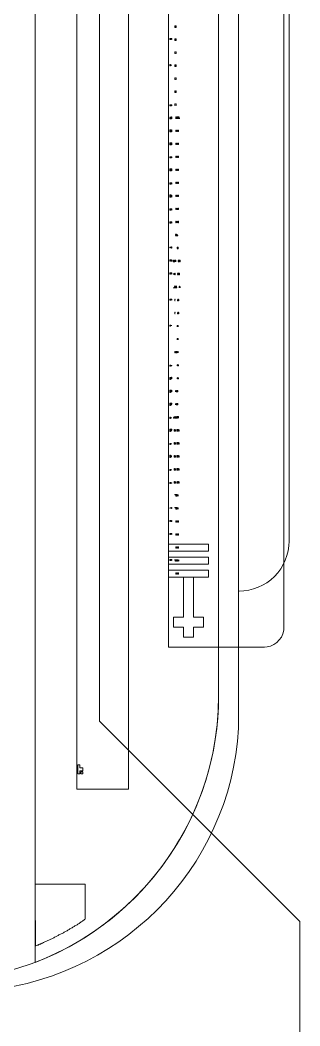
# Model space of a CAD drawing. Header units: millimetres. Extents: x 0 to 240, y 0 to 160.
# Drawn here: x 65.91 to 68.7, y 84.03 to 94.07 of the extents above; entities that cross this region are included whole.
import ezdxf

# ---------------------------------------------------------------- set-up
doc = ezdxf.new("R2010")
doc.units = ezdxf.units.MM
doc.layers.add('BG_OUTLINE', color=254, linetype='Continuous')
doc.layers.add('PG_SILKSCREEN_BOTTOM', color=2, linetype='Continuous')

msp = doc.modelspace()

# ---------------------------------------------------------------- linework, layer by layer
at = {"layer": 'BG_OUTLINE', "color": 6, "lineweight": 0}
msp.add_lwpolyline([(68.699, 80.07), (68.699, 85.07), (66.699, 87.07), (66.699, 101.07), (68.699, 103.07), (68.699, 108.07), (67.699, 109.07), (32.699, 109.07), (31.699, 108.07), (31.699, 80.07), (32.699, 79.07), (67.699, 79.07), (68.699, 80.07)], dxfattribs=at)
at = {"layer": 'PG_SILKSCREEN_BOTTOM', "lineweight": 0}
for points in [[(66.058, 84.664), (66.058, 103.476)], [(67.388, 87.81), (67.388, 100.33)], [(68.538, 89.51), (68.538, 98.603)], [(68.592, 89.51), (68.592, 98.603)], [(68.538, 89.51), (68.538, 87.981)], [(68.592, 89.51), (68.592, 88.87)], [(68.346, 87.81), (67.388, 87.81)]]:
    msp.add_lwpolyline(points, dxfattribs=at)
for points in [[(66.988, 101.748), (66.988, 86.393), (66.475, 86.393), (66.475, 101.748)], [(66.988, 101.748), (66.988, 86.393), (66.475, 86.393), (66.475, 101.748)], [(66.988, 101.748), (66.988, 86.393), (66.475, 86.393), (66.475, 101.748)], [(67.454, 94.013), (67.454, 94.011), (67.452, 94.011), (67.452, 93.999), (67.454, 93.999), (67.454, 93.998), (67.451, 93.998), (67.451, 94.013)], [(67.462, 94.013), (67.462, 94.009), (67.456, 94.003), (67.456, 94.001), (67.457, 93.999), (67.459, 93.999), (67.461, 94.001), (67.461, 94.003), (67.462, 94.003), (67.462, 94), (67.46, 93.998), (67.456, 93.998), (67.454, 94), (67.454, 94.004), (67.461, 94.01), (67.461, 94.011), (67.454, 94.011), (67.454, 94.013)], [(67.466, 94.013), (67.466, 93.998), (67.462, 93.998), (67.462, 93.999), (67.464, 93.999), (67.464, 94.011), (67.462, 94.011), (67.462, 94.013)], [(67.422, 93.877), (67.42, 93.875), (67.418, 93.875), (67.418, 93.877), (67.419, 93.877), (67.42, 93.878), (67.42, 93.883), (67.419, 93.884), (67.413, 93.884), (67.412, 93.883), (67.412, 93.875), (67.402, 93.875), (67.402, 93.886), (67.404, 93.886), (67.404, 93.877), (67.41, 93.877), (67.41, 93.884), (67.412, 93.886), (67.42, 93.886), (67.422, 93.884)], [(67.454, 93.883), (67.454, 93.881), (67.452, 93.881), (67.452, 93.869), (67.454, 93.869), (67.454, 93.868), (67.451, 93.868), (67.451, 93.883)], [(67.461, 93.883), (67.462, 93.881), (67.462, 93.879), (67.461, 93.879), (67.461, 93.88), (67.46, 93.881), (67.456, 93.881), (67.456, 93.88), (67.456, 93.878), (67.457, 93.876), (67.459, 93.876), (67.459, 93.874), (67.457, 93.874), (67.456, 93.873), (67.456, 93.87), (67.456, 93.869), (67.46, 93.869), (67.461, 93.87), (67.461, 93.872), (67.462, 93.872), (67.462, 93.869), (67.461, 93.868), (67.456, 93.868), (67.454, 93.869), (67.454, 93.874), (67.456, 93.875), (67.454, 93.877), (67.454, 93.881), (67.456, 93.883)], [(67.466, 93.883), (67.466, 93.868), (67.462, 93.868), (67.462, 93.869), (67.464, 93.869), (67.464, 93.881), (67.462, 93.881), (67.462, 93.883)], [(67.454, 93.753), (67.454, 93.751), (67.452, 93.751), (67.452, 93.739), (67.454, 93.739), (67.454, 93.738), (67.451, 93.738), (67.451, 93.753)], [(67.466, 93.753), (67.466, 93.738), (67.462, 93.738), (67.462, 93.739), (67.464, 93.739), (67.464, 93.751), (67.462, 93.751), (67.462, 93.753)], [(67.407, 93.615), (67.402, 93.615), (67.402, 93.626), (67.409, 93.626), (67.413, 93.622), (67.422, 93.622), (67.422, 93.62), (67.412, 93.62), (67.408, 93.624), (67.404, 93.624), (67.404, 93.617), (67.407, 93.617)], [(67.454, 93.623), (67.454, 93.621), (67.452, 93.621), (67.452, 93.609), (67.454, 93.609), (67.454, 93.608), (67.451, 93.608), (67.451, 93.623)], [(67.461, 93.623), (67.462, 93.621), (67.462, 93.619), (67.461, 93.619), (67.461, 93.62), (67.46, 93.621), (67.456, 93.621), (67.456, 93.62), (67.456, 93.616), (67.456, 93.615), (67.462, 93.615), (67.462, 93.608), (67.454, 93.608), (67.454, 93.609), (67.461, 93.609), (67.461, 93.614), (67.456, 93.614), (67.454, 93.615), (67.454, 93.621), (67.456, 93.623)], [(67.466, 93.623), (67.466, 93.608), (67.462, 93.608), (67.462, 93.609), (67.464, 93.609), (67.464, 93.621), (67.462, 93.621), (67.462, 93.623)], [(67.454, 93.493), (67.454, 93.491), (67.452, 93.491), (67.452, 93.479), (67.454, 93.479), (67.454, 93.478), (67.451, 93.478), (67.451, 93.493)], [(67.466, 93.493), (67.466, 93.478), (67.462, 93.478), (67.462, 93.479), (67.464, 93.479), (67.464, 93.491), (67.462, 93.491), (67.462, 93.493)], [(67.454, 93.363), (67.454, 93.361), (67.452, 93.361), (67.452, 93.349), (67.454, 93.349), (67.454, 93.348), (67.451, 93.348), (67.451, 93.363)], [(67.462, 93.351), (67.462, 93.348), (67.454, 93.348), (67.454, 93.353), (67.457, 93.356), (67.457, 93.363), (67.459, 93.363), (67.459, 93.355), (67.456, 93.352), (67.456, 93.349), (67.461, 93.349), (67.461, 93.351)], [(67.466, 93.363), (67.466, 93.348), (67.462, 93.348), (67.462, 93.349), (67.464, 93.349), (67.464, 93.361), (67.462, 93.361), (67.462, 93.363)], [(67.422, 93.216), (67.42, 93.214), (67.418, 93.214), (67.418, 93.216), (67.419, 93.216), (67.42, 93.217), (67.42, 93.222), (67.419, 93.223), (67.413, 93.223), (67.412, 93.222), (67.412, 93.214), (67.402, 93.214), (67.402, 93.225), (67.404, 93.225), (67.404, 93.216), (67.41, 93.216), (67.41, 93.223), (67.412, 93.225), (67.42, 93.225), (67.422, 93.223)], [(67.454, 93.233), (67.454, 93.231), (67.452, 93.231), (67.452, 93.219), (67.454, 93.219), (67.454, 93.218), (67.451, 93.218), (67.451, 93.233)], [(67.466, 93.233), (67.466, 93.218), (67.462, 93.218), (67.462, 93.219), (67.464, 93.219), (67.464, 93.231), (67.462, 93.231), (67.462, 93.233)], [(67.422, 93.095), (67.42, 93.095), (67.42, 93.1), (67.407, 93.1), (67.407, 93.097), (67.404, 93.097), (67.402, 93.1), (67.402, 93.102), (67.42, 93.102), (67.42, 93.106), (67.422, 93.106)], [(67.422, 93.086), (67.42, 93.084), (67.418, 93.084), (67.418, 93.086), (67.419, 93.086), (67.42, 93.087), (67.42, 93.092), (67.419, 93.093), (67.413, 93.093), (67.412, 93.092), (67.412, 93.084), (67.402, 93.084), (67.402, 93.095), (67.404, 93.095), (67.404, 93.086), (67.41, 93.086), (67.41, 93.093), (67.412, 93.095), (67.42, 93.095), (67.422, 93.093)], [(67.47, 93.089), (67.47, 93.088), (67.458, 93.088), (67.458, 93.089), (67.463, 93.089), (67.463, 93.103), (67.465, 93.103), (67.465, 93.089)], [(67.478, 93.103), (67.48, 93.101), (67.48, 93.099), (67.478, 93.099), (67.478, 93.1), (67.477, 93.101), (67.472, 93.101), (67.471, 93.1), (67.471, 93.097), (67.472, 93.096), (67.478, 93.096), (67.48, 93.094), (67.48, 93.089), (67.478, 93.088), (67.471, 93.088), (67.47, 93.089), (67.47, 93.091), (67.471, 93.091), (67.471, 93.09), (67.472, 93.089), (67.477, 93.089), (67.478, 93.09), (67.478, 93.093), (67.477, 93.094), (67.471, 93.094), (67.47, 93.096), (67.47, 93.101), (67.471, 93.103)], [(67.49, 93.103), (67.49, 93.088), (67.48, 93.088), (67.48, 93.089), (67.488, 93.089), (67.488, 93.094), (67.483, 93.094), (67.483, 93.096), (67.488, 93.096), (67.488, 93.101), (67.48, 93.101), (67.48, 93.103)], [(67.501, 93.089), (67.501, 93.088), (67.49, 93.088), (67.49, 93.089), (67.495, 93.089), (67.495, 93.103), (67.496, 93.103), (67.496, 93.089)], [(67.422, 92.965), (67.418, 92.965), (67.409, 92.974), (67.407, 92.974), (67.404, 92.972), (67.404, 92.97), (67.407, 92.967), (67.409, 92.967), (67.409, 92.965), (67.406, 92.965), (67.402, 92.968), (67.402, 92.973), (67.406, 92.976), (67.41, 92.976), (67.419, 92.967), (67.42, 92.967), (67.42, 92.976), (67.422, 92.976)], [(67.422, 92.956), (67.42, 92.954), (67.418, 92.954), (67.418, 92.956), (67.419, 92.956), (67.42, 92.957), (67.42, 92.962), (67.419, 92.963), (67.413, 92.963), (67.412, 92.962), (67.412, 92.954), (67.402, 92.954), (67.402, 92.965), (67.404, 92.965), (67.404, 92.956), (67.41, 92.956), (67.41, 92.963), (67.412, 92.965), (67.42, 92.965), (67.422, 92.963)], [(67.476, 92.973), (67.476, 92.958), (67.475, 92.958), (67.475, 92.959), (67.466, 92.968), (67.465, 92.968), (67.465, 92.958), (67.463, 92.958), (67.463, 92.973), (67.465, 92.973), (67.465, 92.971), (67.473, 92.963), (67.475, 92.963), (67.475, 92.973)], [(67.485, 92.973), (67.488, 92.969), (67.488, 92.961), (67.485, 92.958), (67.48, 92.958), (67.476, 92.961), (67.476, 92.963), (67.478, 92.963), (67.478, 92.962), (67.481, 92.959), (67.484, 92.959), (67.486, 92.962), (67.486, 92.969), (67.484, 92.971), (67.481, 92.971), (67.478, 92.969), (67.478, 92.968), (67.481, 92.968), (67.481, 92.966), (67.476, 92.966), (67.476, 92.969), (67.48, 92.973)], [(67.422, 92.837), (67.42, 92.835), (67.417, 92.835), (67.417, 92.837), (67.419, 92.837), (67.42, 92.838), (67.42, 92.843), (67.419, 92.844), (67.416, 92.844), (67.413, 92.842), (67.413, 92.84), (67.411, 92.84), (67.411, 92.842), (67.409, 92.844), (67.406, 92.844), (67.404, 92.843), (67.404, 92.838), (67.406, 92.837), (67.408, 92.837), (67.408, 92.835), (67.404, 92.835), (67.402, 92.837), (67.402, 92.844), (67.404, 92.846), (67.41, 92.846), (67.412, 92.844), (67.414, 92.846), (67.42, 92.846), (67.422, 92.844)], [(67.422, 92.826), (67.42, 92.824), (67.418, 92.824), (67.418, 92.826), (67.419, 92.826), (67.42, 92.827), (67.42, 92.832), (67.419, 92.833), (67.413, 92.833), (67.412, 92.832), (67.412, 92.824), (67.402, 92.824), (67.402, 92.835), (67.404, 92.835), (67.404, 92.826), (67.41, 92.826), (67.41, 92.833), (67.412, 92.835), (67.42, 92.835), (67.422, 92.833)], [(67.476, 92.843), (67.476, 92.828), (67.475, 92.828), (67.475, 92.829), (67.466, 92.838), (67.465, 92.838), (67.465, 92.828), (67.463, 92.828), (67.463, 92.843), (67.465, 92.843), (67.465, 92.841), (67.473, 92.833), (67.475, 92.833), (67.475, 92.843)], [(67.485, 92.843), (67.488, 92.839), (67.488, 92.831), (67.485, 92.828), (67.48, 92.828), (67.476, 92.831), (67.476, 92.833), (67.478, 92.833), (67.478, 92.832), (67.481, 92.829), (67.484, 92.829), (67.486, 92.832), (67.486, 92.839), (67.484, 92.841), (67.481, 92.841), (67.478, 92.839), (67.478, 92.838), (67.481, 92.838), (67.481, 92.836), (67.476, 92.836), (67.476, 92.839), (67.48, 92.843)], [(67.422, 92.696), (67.42, 92.694), (67.418, 92.694), (67.418, 92.696), (67.419, 92.696), (67.42, 92.697), (67.42, 92.702), (67.419, 92.703), (67.413, 92.703), (67.412, 92.702), (67.412, 92.694), (67.402, 92.694), (67.402, 92.705), (67.404, 92.705), (67.404, 92.696), (67.41, 92.696), (67.41, 92.703), (67.412, 92.705), (67.42, 92.705), (67.422, 92.703)], [(67.476, 92.713), (67.476, 92.698), (67.475, 92.698), (67.475, 92.699), (67.466, 92.708), (67.465, 92.708), (67.465, 92.698), (67.463, 92.698), (67.463, 92.713), (67.465, 92.713), (67.465, 92.711), (67.473, 92.703), (67.475, 92.703), (67.475, 92.713)], [(67.485, 92.713), (67.488, 92.709), (67.488, 92.701), (67.485, 92.698), (67.48, 92.698), (67.476, 92.701), (67.476, 92.703), (67.478, 92.703), (67.478, 92.702), (67.481, 92.699), (67.484, 92.699), (67.486, 92.702), (67.486, 92.709), (67.484, 92.711), (67.481, 92.711), (67.478, 92.709), (67.478, 92.708), (67.481, 92.708), (67.481, 92.706), (67.476, 92.706), (67.476, 92.709), (67.48, 92.713)], [(67.422, 92.577), (67.42, 92.575), (67.418, 92.575), (67.418, 92.577), (67.419, 92.577), (67.42, 92.578), (67.42, 92.583), (67.419, 92.584), (67.413, 92.584), (67.412, 92.583), (67.412, 92.575), (67.402, 92.575), (67.402, 92.586), (67.404, 92.586), (67.404, 92.577), (67.41, 92.577), (67.41, 92.584), (67.412, 92.586), (67.42, 92.586), (67.422, 92.584)], [(67.422, 92.566), (67.42, 92.564), (67.418, 92.564), (67.418, 92.566), (67.419, 92.566), (67.42, 92.567), (67.42, 92.572), (67.419, 92.573), (67.413, 92.573), (67.412, 92.572), (67.412, 92.564), (67.402, 92.564), (67.402, 92.575), (67.404, 92.575), (67.404, 92.566), (67.41, 92.566), (67.41, 92.573), (67.412, 92.575), (67.42, 92.575), (67.422, 92.573)], [(67.476, 92.583), (67.476, 92.568), (67.475, 92.568), (67.475, 92.569), (67.466, 92.578), (67.465, 92.578), (67.465, 92.568), (67.463, 92.568), (67.463, 92.583), (67.465, 92.583), (67.465, 92.581), (67.473, 92.573), (67.475, 92.573), (67.475, 92.583)], [(67.485, 92.583), (67.488, 92.579), (67.488, 92.571), (67.485, 92.568), (67.48, 92.568), (67.476, 92.571), (67.476, 92.573), (67.478, 92.573), (67.478, 92.572), (67.481, 92.569), (67.484, 92.569), (67.486, 92.572), (67.486, 92.579), (67.484, 92.581), (67.481, 92.581), (67.478, 92.579), (67.478, 92.578), (67.481, 92.578), (67.481, 92.576), (67.476, 92.576), (67.476, 92.579), (67.48, 92.583)], [(67.422, 92.436), (67.42, 92.434), (67.418, 92.434), (67.418, 92.436), (67.419, 92.436), (67.42, 92.437), (67.42, 92.442), (67.419, 92.443), (67.413, 92.443), (67.412, 92.442), (67.412, 92.434), (67.402, 92.434), (67.402, 92.445), (67.404, 92.445), (67.404, 92.436), (67.41, 92.436), (67.41, 92.443), (67.412, 92.445), (67.42, 92.445), (67.422, 92.443)], [(67.476, 92.453), (67.476, 92.438), (67.475, 92.438), (67.475, 92.439), (67.466, 92.448), (67.465, 92.448), (67.465, 92.438), (67.463, 92.438), (67.463, 92.453), (67.465, 92.453), (67.465, 92.451), (67.473, 92.443), (67.475, 92.443), (67.475, 92.453)], [(67.485, 92.453), (67.488, 92.449), (67.488, 92.441), (67.485, 92.438), (67.48, 92.438), (67.476, 92.441), (67.476, 92.443), (67.478, 92.443), (67.478, 92.442), (67.481, 92.439), (67.484, 92.439), (67.486, 92.442), (67.486, 92.449), (67.484, 92.451), (67.481, 92.451), (67.478, 92.449), (67.478, 92.448), (67.481, 92.448), (67.481, 92.446), (67.476, 92.446), (67.476, 92.449), (67.48, 92.453)], [(67.407, 92.315), (67.402, 92.315), (67.402, 92.326), (67.409, 92.326), (67.413, 92.322), (67.422, 92.322), (67.422, 92.32), (67.412, 92.32), (67.408, 92.324), (67.404, 92.324), (67.404, 92.317), (67.407, 92.317)], [(67.422, 92.306), (67.42, 92.304), (67.418, 92.304), (67.418, 92.306), (67.419, 92.306), (67.42, 92.307), (67.42, 92.312), (67.419, 92.313), (67.413, 92.313), (67.412, 92.312), (67.412, 92.304), (67.402, 92.304), (67.402, 92.315), (67.404, 92.315), (67.404, 92.306), (67.41, 92.306), (67.41, 92.313), (67.412, 92.315), (67.42, 92.315), (67.422, 92.313)], [(67.476, 92.323), (67.476, 92.308), (67.475, 92.308), (67.475, 92.309), (67.466, 92.318), (67.465, 92.318), (67.465, 92.308), (67.463, 92.308), (67.463, 92.323), (67.465, 92.323), (67.465, 92.321), (67.473, 92.313), (67.475, 92.313), (67.475, 92.323)], [(67.485, 92.323), (67.488, 92.319), (67.488, 92.311), (67.485, 92.308), (67.48, 92.308), (67.476, 92.311), (67.476, 92.313), (67.478, 92.313), (67.478, 92.312), (67.481, 92.309), (67.484, 92.309), (67.486, 92.312), (67.486, 92.319), (67.484, 92.321), (67.481, 92.321), (67.478, 92.319), (67.478, 92.318), (67.481, 92.318), (67.481, 92.316), (67.476, 92.316), (67.476, 92.319), (67.48, 92.323)], [(67.422, 92.176), (67.42, 92.174), (67.418, 92.174), (67.418, 92.176), (67.419, 92.176), (67.42, 92.177), (67.42, 92.182), (67.419, 92.183), (67.413, 92.183), (67.412, 92.182), (67.412, 92.174), (67.402, 92.174), (67.402, 92.185), (67.404, 92.185), (67.404, 92.176), (67.41, 92.176), (67.41, 92.183), (67.412, 92.185), (67.42, 92.185), (67.422, 92.183)], [(67.476, 92.193), (67.476, 92.178), (67.475, 92.178), (67.475, 92.179), (67.466, 92.188), (67.465, 92.188), (67.465, 92.178), (67.463, 92.178), (67.463, 92.193), (67.465, 92.193), (67.465, 92.191), (67.473, 92.183), (67.475, 92.183), (67.475, 92.193)], [(67.485, 92.193), (67.488, 92.189), (67.488, 92.181), (67.485, 92.178), (67.48, 92.178), (67.476, 92.181), (67.476, 92.183), (67.478, 92.183), (67.478, 92.182), (67.481, 92.179), (67.484, 92.179), (67.486, 92.182), (67.486, 92.188), (67.484, 92.191), (67.481, 92.191), (67.478, 92.188), (67.478, 92.188), (67.481, 92.188), (67.481, 92.186), (67.476, 92.186), (67.476, 92.189), (67.48, 92.193)], [(67.422, 92.046), (67.42, 92.044), (67.418, 92.044), (67.418, 92.046), (67.419, 92.046), (67.42, 92.047), (67.42, 92.052), (67.419, 92.053), (67.413, 92.053), (67.412, 92.052), (67.412, 92.044), (67.402, 92.044), (67.402, 92.055), (67.404, 92.055), (67.404, 92.046), (67.41, 92.046), (67.41, 92.053), (67.412, 92.055), (67.42, 92.055), (67.422, 92.053)], [(67.476, 92.063), (67.476, 92.048), (67.475, 92.048), (67.475, 92.049), (67.466, 92.058), (67.465, 92.058), (67.465, 92.048), (67.463, 92.048), (67.463, 92.063), (67.465, 92.063), (67.465, 92.061), (67.473, 92.053), (67.475, 92.053), (67.475, 92.063)], [(67.485, 92.063), (67.488, 92.059), (67.488, 92.051), (67.485, 92.048), (67.48, 92.048), (67.476, 92.051), (67.476, 92.053), (67.478, 92.053), (67.478, 92.052), (67.481, 92.049), (67.484, 92.049), (67.486, 92.052), (67.486, 92.058), (67.484, 92.061), (67.481, 92.061), (67.478, 92.058), (67.478, 92.058), (67.481, 92.058), (67.481, 92.056), (67.476, 92.056), (67.476, 92.059), (67.48, 92.063)], [(67.469, 91.933), (67.469, 91.918), (67.459, 91.918), (67.459, 91.919), (67.467, 91.919), (67.467, 91.924), (67.462, 91.924), (67.462, 91.926), (67.467, 91.926), (67.467, 91.931), (67.459, 91.931), (67.459, 91.933)], [(67.481, 91.919), (67.481, 91.918), (67.469, 91.918), (67.469, 91.919), (67.474, 91.919), (67.474, 91.933), (67.476, 91.933), (67.476, 91.919)], [(67.422, 91.795), (67.42, 91.795), (67.42, 91.8), (67.407, 91.8), (67.407, 91.797), (67.404, 91.797), (67.402, 91.8), (67.402, 91.802), (67.42, 91.802), (67.42, 91.806), (67.422, 91.806)], [(67.485, 91.803), (67.486, 91.801), (67.486, 91.799), (67.485, 91.799), (67.485, 91.8), (67.484, 91.801), (67.479, 91.801), (67.478, 91.8), (67.478, 91.797), (67.479, 91.796), (67.485, 91.796), (67.486, 91.794), (67.486, 91.789), (67.485, 91.788), (67.478, 91.788), (67.476, 91.789), (67.476, 91.791), (67.478, 91.791), (67.478, 91.79), (67.479, 91.789), (67.484, 91.789), (67.485, 91.79), (67.485, 91.794), (67.484, 91.794), (67.478, 91.794), (67.476, 91.796), (67.476, 91.801), (67.478, 91.803)], [(67.422, 91.665), (67.418, 91.665), (67.409, 91.674), (67.407, 91.674), (67.404, 91.672), (67.404, 91.67), (67.407, 91.667), (67.409, 91.667), (67.409, 91.665), (67.406, 91.665), (67.402, 91.668), (67.402, 91.673), (67.406, 91.676), (67.41, 91.676), (67.419, 91.667), (67.42, 91.667), (67.42, 91.676), (67.422, 91.676)], [(67.449, 91.673), (67.449, 91.658), (67.446, 91.658), (67.442, 91.661), (67.439, 91.658), (67.436, 91.658), (67.436, 91.673), (67.437, 91.673), (67.437, 91.659), (67.438, 91.659), (67.442, 91.664), (67.446, 91.659), (67.447, 91.659), (67.447, 91.673)], [(67.462, 91.673), (67.462, 91.658), (67.461, 91.658), (67.461, 91.671), (67.46, 91.671), (67.456, 91.667), (67.451, 91.671), (67.451, 91.671), (67.451, 91.658), (67.449, 91.658), (67.449, 91.673), (67.452, 91.673), (67.456, 91.669), (67.459, 91.673)], [(67.494, 91.673), (67.494, 91.658), (67.484, 91.658), (67.484, 91.659), (67.492, 91.659), (67.492, 91.664), (67.487, 91.664), (67.487, 91.666), (67.492, 91.666), (67.492, 91.671), (67.484, 91.671), (67.484, 91.673)], [(67.504, 91.673), (67.504, 91.658), (67.502, 91.658), (67.502, 91.671), (67.494, 91.671), (67.494, 91.673)], [(67.422, 91.537), (67.42, 91.535), (67.417, 91.535), (67.417, 91.537), (67.419, 91.537), (67.42, 91.538), (67.42, 91.543), (67.419, 91.544), (67.416, 91.544), (67.413, 91.542), (67.413, 91.54), (67.411, 91.54), (67.411, 91.542), (67.409, 91.544), (67.406, 91.544), (67.404, 91.543), (67.404, 91.538), (67.406, 91.537), (67.408, 91.537), (67.408, 91.535), (67.404, 91.535), (67.402, 91.537), (67.402, 91.544), (67.404, 91.546), (67.41, 91.546), (67.412, 91.544), (67.414, 91.546), (67.42, 91.546), (67.422, 91.544)], [(67.455, 91.543), (67.455, 91.528), (67.453, 91.528), (67.453, 91.529), (67.444, 91.538), (67.443, 91.538), (67.443, 91.528), (67.441, 91.528), (67.441, 91.543), (67.443, 91.543), (67.443, 91.541), (67.451, 91.533), (67.453, 91.533), (67.453, 91.543)], [(67.488, 91.543), (67.488, 91.528), (67.478, 91.528), (67.478, 91.529), (67.486, 91.529), (67.486, 91.534), (67.481, 91.534), (67.481, 91.536), (67.486, 91.536), (67.486, 91.541), (67.478, 91.541), (67.478, 91.543)], [(67.498, 91.543), (67.498, 91.528), (67.496, 91.528), (67.496, 91.541), (67.488, 91.541), (67.488, 91.543)], [(67.466, 91.398), (67.434, 91.398), (67.434, 91.396), (67.466, 91.396)], [(67.456, 91.414), (67.456, 91.399), (67.446, 91.399), (67.446, 91.401), (67.454, 91.401), (67.454, 91.406), (67.449, 91.406), (67.449, 91.407), (67.454, 91.407), (67.454, 91.413), (67.446, 91.413), (67.446, 91.414)], [(67.466, 91.414), (67.466, 91.399), (67.464, 91.399), (67.464, 91.413), (67.456, 91.413), (67.456, 91.414)], [(67.471, 91.414), (67.471, 91.413), (67.469, 91.413), (67.469, 91.401), (67.471, 91.401), (67.471, 91.399), (67.466, 91.399), (67.466, 91.401), (67.467, 91.401), (67.467, 91.413), (67.466, 91.413), (67.466, 91.414)], [(67.501, 91.414), (67.506, 91.409), (67.506, 91.399), (67.504, 91.399), (67.504, 91.408), (67.5, 91.413), (67.496, 91.408), (67.496, 91.399), (67.494, 91.399), (67.494, 91.409), (67.499, 91.414)], [(67.422, 91.277), (67.42, 91.275), (67.418, 91.275), (67.418, 91.277), (67.419, 91.277), (67.42, 91.278), (67.42, 91.283), (67.419, 91.284), (67.413, 91.284), (67.412, 91.283), (67.412, 91.275), (67.402, 91.275), (67.402, 91.286), (67.404, 91.286), (67.404, 91.277), (67.41, 91.277), (67.41, 91.284), (67.412, 91.286), (67.42, 91.286), (67.422, 91.284)], [(67.455, 91.283), (67.455, 91.281), (67.453, 91.281), (67.453, 91.269), (67.455, 91.269), (67.455, 91.268), (67.45, 91.268), (67.45, 91.269), (67.451, 91.269), (67.451, 91.281), (67.45, 91.281), (67.45, 91.283)], [(67.485, 91.283), (67.49, 91.278), (67.49, 91.268), (67.488, 91.268), (67.488, 91.277), (67.484, 91.281), (67.48, 91.277), (67.48, 91.268), (67.478, 91.268), (67.478, 91.278), (67.483, 91.283)], [(67.455, 91.153), (67.455, 91.151), (67.453, 91.151), (67.453, 91.139), (67.455, 91.139), (67.455, 91.138), (67.45, 91.138), (67.45, 91.139), (67.451, 91.139), (67.451, 91.151), (67.45, 91.151), (67.45, 91.153)], [(67.485, 91.153), (67.49, 91.148), (67.49, 91.138), (67.488, 91.138), (67.488, 91.147), (67.484, 91.151), (67.48, 91.147), (67.48, 91.138), (67.478, 91.138), (67.478, 91.148), (67.483, 91.153)], [(67.407, 91.015), (67.402, 91.015), (67.402, 91.026), (67.409, 91.026), (67.413, 91.022), (67.422, 91.022), (67.422, 91.02), (67.412, 91.02), (67.408, 91.024), (67.404, 91.024), (67.404, 91.017), (67.407, 91.017)], [(67.481, 91.023), (67.486, 91.018), (67.486, 91.008), (67.484, 91.008), (67.484, 91.017), (67.48, 91.021), (67.476, 91.017), (67.476, 91.008), (67.474, 91.008), (67.474, 91.018), (67.479, 91.023)], [(67.481, 90.893), (67.486, 90.888), (67.486, 90.878), (67.484, 90.878), (67.484, 90.887), (67.48, 90.891), (67.476, 90.887), (67.476, 90.878), (67.474, 90.878), (67.474, 90.888), (67.479, 90.893)], [(67.463, 90.763), (67.463, 90.748), (67.461, 90.748), (67.461, 90.754), (67.455, 90.754), (67.455, 90.748), (67.453, 90.748), (67.453, 90.763), (67.455, 90.763), (67.455, 90.756), (67.461, 90.756), (67.461, 90.763)], [(67.471, 90.763), (67.475, 90.759), (67.475, 90.751), (67.471, 90.748), (67.466, 90.748), (67.463, 90.751), (67.463, 90.753), (67.465, 90.753), (67.465, 90.752), (67.467, 90.749), (67.471, 90.749), (67.473, 90.752), (67.473, 90.759), (67.471, 90.761), (67.467, 90.761), (67.465, 90.759), (67.465, 90.758), (67.468, 90.758), (67.468, 90.756), (67.463, 90.756), (67.463, 90.759), (67.466, 90.763)], [(67.481, 90.763), (67.486, 90.758), (67.486, 90.748), (67.485, 90.748), (67.485, 90.757), (67.481, 90.761), (67.476, 90.757), (67.476, 90.748), (67.475, 90.748), (67.475, 90.758), (67.48, 90.763)], [(67.407, 90.614), (67.402, 90.614), (67.402, 90.625), (67.409, 90.625), (67.413, 90.621), (67.422, 90.621), (67.422, 90.618), (67.412, 90.618), (67.408, 90.623), (67.404, 90.623), (67.404, 90.616), (67.407, 90.616)], [(67.482, 90.633), (67.487, 90.628), (67.487, 90.618), (67.486, 90.618), (67.486, 90.627), (67.481, 90.631), (67.477, 90.627), (67.477, 90.618), (67.476, 90.618), (67.476, 90.628), (67.481, 90.633)], [(67.422, 90.495), (67.42, 90.495), (67.42, 90.5), (67.407, 90.5), (67.407, 90.497), (67.404, 90.497), (67.402, 90.5), (67.402, 90.502), (67.42, 90.502), (67.42, 90.506), (67.422, 90.506)], [(67.407, 90.484), (67.402, 90.484), (67.402, 90.495), (67.409, 90.495), (67.413, 90.491), (67.422, 90.491), (67.422, 90.488), (67.412, 90.488), (67.408, 90.493), (67.404, 90.493), (67.404, 90.486), (67.407, 90.486)], [(67.482, 90.503), (67.487, 90.498), (67.487, 90.488), (67.486, 90.488), (67.486, 90.497), (67.481, 90.501), (67.477, 90.497), (67.477, 90.488), (67.476, 90.488), (67.476, 90.498), (67.481, 90.503)], [(67.422, 90.365), (67.418, 90.365), (67.409, 90.374), (67.407, 90.374), (67.404, 90.372), (67.404, 90.37), (67.407, 90.367), (67.409, 90.367), (67.409, 90.365), (67.406, 90.365), (67.402, 90.368), (67.402, 90.373), (67.406, 90.376), (67.41, 90.376), (67.419, 90.367), (67.42, 90.367), (67.42, 90.376), (67.422, 90.376)], [(67.407, 90.354), (67.402, 90.354), (67.402, 90.365), (67.409, 90.365), (67.413, 90.361), (67.422, 90.361), (67.422, 90.359), (67.412, 90.359), (67.408, 90.363), (67.404, 90.363), (67.404, 90.356), (67.407, 90.356)], [(67.471, 90.373), (67.471, 90.358), (67.469, 90.358), (67.469, 90.359), (67.46, 90.368), (67.459, 90.368), (67.459, 90.358), (67.457, 90.358), (67.457, 90.373), (67.459, 90.373), (67.459, 90.371), (67.467, 90.363), (67.469, 90.363), (67.469, 90.373)], [(67.479, 90.373), (67.482, 90.369), (67.482, 90.361), (67.479, 90.358), (67.474, 90.358), (67.471, 90.361), (67.471, 90.363), (67.472, 90.363), (67.472, 90.362), (67.475, 90.359), (67.478, 90.359), (67.481, 90.362), (67.481, 90.369), (67.478, 90.371), (67.475, 90.371), (67.472, 90.369), (67.472, 90.368), (67.476, 90.368), (67.476, 90.366), (67.471, 90.366), (67.471, 90.369), (67.474, 90.373)], [(67.422, 90.237), (67.42, 90.235), (67.417, 90.235), (67.417, 90.237), (67.419, 90.237), (67.42, 90.238), (67.42, 90.243), (67.419, 90.244), (67.416, 90.244), (67.413, 90.242), (67.413, 90.24), (67.411, 90.24), (67.411, 90.242), (67.409, 90.244), (67.406, 90.244), (67.404, 90.243), (67.404, 90.238), (67.406, 90.237), (67.408, 90.237), (67.408, 90.235), (67.404, 90.235), (67.402, 90.237), (67.402, 90.244), (67.404, 90.246), (67.41, 90.246), (67.412, 90.244), (67.414, 90.246), (67.42, 90.246), (67.422, 90.244)], [(67.407, 90.224), (67.402, 90.224), (67.402, 90.235), (67.409, 90.235), (67.413, 90.231), (67.422, 90.231), (67.422, 90.229), (67.412, 90.229), (67.408, 90.233), (67.404, 90.233), (67.404, 90.226), (67.407, 90.226)], [(67.471, 90.243), (67.471, 90.228), (67.469, 90.228), (67.469, 90.229), (67.46, 90.238), (67.459, 90.238), (67.459, 90.228), (67.457, 90.228), (67.457, 90.243), (67.459, 90.243), (67.459, 90.241), (67.467, 90.233), (67.469, 90.233), (67.469, 90.243)], [(67.479, 90.243), (67.482, 90.239), (67.482, 90.231), (67.479, 90.228), (67.474, 90.228), (67.471, 90.231), (67.471, 90.233), (67.472, 90.233), (67.472, 90.232), (67.475, 90.229), (67.478, 90.229), (67.481, 90.232), (67.481, 90.239), (67.478, 90.241), (67.475, 90.241), (67.472, 90.239), (67.472, 90.238), (67.476, 90.238), (67.476, 90.236), (67.471, 90.236), (67.471, 90.239), (67.474, 90.243)], [(67.407, 90.094), (67.402, 90.094), (67.402, 90.105), (67.409, 90.105), (67.413, 90.101), (67.422, 90.101), (67.422, 90.099), (67.412, 90.099), (67.408, 90.103), (67.404, 90.103), (67.404, 90.096), (67.407, 90.096)], [(67.446, 90.113), (67.446, 90.106), (67.451, 90.101), (67.451, 90.098), (67.449, 90.098), (67.449, 90.1), (67.445, 90.104), (67.441, 90.1), (67.441, 90.098), (67.439, 90.098), (67.439, 90.101), (67.444, 90.106), (67.444, 90.113)], [(67.464, 90.113), (67.464, 90.098), (67.461, 90.098), (67.457, 90.101), (67.454, 90.098), (67.451, 90.098), (67.451, 90.113), (67.452, 90.113), (67.452, 90.099), (67.453, 90.099), (67.457, 90.104), (67.461, 90.099), (67.462, 90.099), (67.462, 90.113)], [(67.477, 90.113), (67.477, 90.098), (67.474, 90.098), (67.471, 90.101), (67.467, 90.098), (67.464, 90.098), (67.464, 90.113), (67.466, 90.113), (67.466, 90.099), (67.466, 90.099), (67.471, 90.104), (67.475, 90.099), (67.476, 90.099), (67.476, 90.113)], [(67.486, 90.113), (67.489, 90.109), (67.489, 90.098), (67.487, 90.098), (67.487, 90.109), (67.485, 90.111), (67.481, 90.111), (67.479, 90.109), (67.479, 90.098), (67.477, 90.098), (67.477, 90.109), (67.481, 90.113)], [(67.422, 89.977), (67.42, 89.975), (67.418, 89.975), (67.418, 89.977), (67.419, 89.977), (67.42, 89.978), (67.42, 89.983), (67.419, 89.984), (67.413, 89.984), (67.412, 89.983), (67.412, 89.975), (67.402, 89.975), (67.402, 89.986), (67.404, 89.986), (67.404, 89.977), (67.41, 89.977), (67.41, 89.984), (67.412, 89.986), (67.42, 89.986), (67.422, 89.984)], [(67.407, 89.964), (67.402, 89.964), (67.402, 89.975), (67.409, 89.975), (67.413, 89.971), (67.422, 89.971), (67.422, 89.969), (67.412, 89.969), (67.408, 89.973), (67.404, 89.973), (67.404, 89.966), (67.407, 89.966)], [(67.459, 89.983), (67.459, 89.968), (67.456, 89.968), (67.452, 89.971), (67.449, 89.968), (67.446, 89.968), (67.446, 89.983), (67.447, 89.983), (67.447, 89.969), (67.448, 89.969), (67.452, 89.974), (67.456, 89.969), (67.457, 89.969), (67.457, 89.983)], [(67.479, 89.983), (67.482, 89.979), (67.482, 89.971), (67.479, 89.968), (67.474, 89.968), (67.471, 89.971), (67.471, 89.973), (67.472, 89.973), (67.472, 89.972), (67.475, 89.969), (67.478, 89.969), (67.481, 89.972), (67.481, 89.979), (67.478, 89.981), (67.475, 89.981), (67.472, 89.979), (67.472, 89.978), (67.471, 89.978), (67.471, 89.979), (67.474, 89.983)], [(67.489, 89.983), (67.494, 89.978), (67.494, 89.968), (67.492, 89.968), (67.492, 89.977), (67.488, 89.981), (67.484, 89.977), (67.484, 89.968), (67.482, 89.968), (67.482, 89.978), (67.487, 89.983)], [(67.407, 89.834), (67.402, 89.834), (67.402, 89.845), (67.409, 89.845), (67.413, 89.841), (67.422, 89.841), (67.422, 89.839), (67.412, 89.839), (67.408, 89.843), (67.404, 89.843), (67.404, 89.836), (67.407, 89.836)], [(67.459, 89.853), (67.459, 89.838), (67.456, 89.838), (67.452, 89.841), (67.449, 89.838), (67.446, 89.838), (67.446, 89.853), (67.447, 89.853), (67.447, 89.839), (67.448, 89.839), (67.452, 89.844), (67.456, 89.839), (67.457, 89.839), (67.457, 89.853)], [(67.479, 89.853), (67.482, 89.849), (67.482, 89.841), (67.479, 89.838), (67.474, 89.838), (67.471, 89.841), (67.471, 89.843), (67.472, 89.843), (67.472, 89.842), (67.475, 89.839), (67.478, 89.839), (67.481, 89.842), (67.481, 89.848), (67.478, 89.851), (67.475, 89.851), (67.472, 89.848), (67.472, 89.848), (67.471, 89.848), (67.471, 89.849), (67.474, 89.853)], [(67.489, 89.853), (67.494, 89.848), (67.494, 89.838), (67.492, 89.838), (67.492, 89.847), (67.488, 89.851), (67.484, 89.847), (67.484, 89.838), (67.482, 89.838), (67.482, 89.848), (67.487, 89.853)], [(67.407, 89.715), (67.402, 89.715), (67.402, 89.726), (67.409, 89.726), (67.413, 89.722), (67.422, 89.722), (67.422, 89.72), (67.412, 89.72), (67.408, 89.724), (67.404, 89.724), (67.404, 89.717), (67.407, 89.717)], [(67.407, 89.704), (67.402, 89.704), (67.402, 89.715), (67.409, 89.715), (67.413, 89.711), (67.422, 89.711), (67.422, 89.709), (67.412, 89.709), (67.408, 89.713), (67.404, 89.713), (67.404, 89.706), (67.407, 89.706)], [(67.459, 89.723), (67.459, 89.708), (67.456, 89.708), (67.452, 89.711), (67.449, 89.708), (67.446, 89.708), (67.446, 89.723), (67.447, 89.723), (67.447, 89.709), (67.448, 89.709), (67.452, 89.713), (67.456, 89.709), (67.457, 89.709), (67.457, 89.723)], [(67.479, 89.723), (67.482, 89.719), (67.482, 89.711), (67.479, 89.708), (67.474, 89.708), (67.471, 89.711), (67.471, 89.713), (67.472, 89.713), (67.472, 89.712), (67.475, 89.709), (67.478, 89.709), (67.481, 89.712), (67.481, 89.718), (67.478, 89.721), (67.475, 89.721), (67.472, 89.718), (67.472, 89.718), (67.471, 89.718), (67.471, 89.719), (67.474, 89.723)], [(67.489, 89.723), (67.494, 89.718), (67.494, 89.708), (67.492, 89.708), (67.492, 89.717), (67.488, 89.721), (67.484, 89.717), (67.484, 89.708), (67.482, 89.708), (67.482, 89.718), (67.487, 89.723)], [(67.407, 89.574), (67.402, 89.574), (67.402, 89.585), (67.409, 89.585), (67.413, 89.581), (67.422, 89.581), (67.422, 89.579), (67.412, 89.579), (67.408, 89.583), (67.404, 89.583), (67.404, 89.576), (67.407, 89.576)], [(67.459, 89.593), (67.459, 89.578), (67.456, 89.578), (67.452, 89.581), (67.449, 89.578), (67.446, 89.578), (67.446, 89.593), (67.447, 89.593), (67.447, 89.579), (67.448, 89.579), (67.452, 89.583), (67.456, 89.579), (67.457, 89.579), (67.457, 89.593)], [(67.479, 89.593), (67.482, 89.589), (67.482, 89.581), (67.479, 89.578), (67.474, 89.578), (67.471, 89.581), (67.471, 89.583), (67.472, 89.583), (67.472, 89.582), (67.475, 89.579), (67.478, 89.579), (67.481, 89.582), (67.481, 89.589), (67.478, 89.591), (67.475, 89.591), (67.472, 89.589), (67.472, 89.588), (67.471, 89.588), (67.471, 89.589), (67.474, 89.593)], [(67.489, 89.593), (67.494, 89.588), (67.494, 89.578), (67.492, 89.578), (67.492, 89.587), (67.488, 89.591), (67.484, 89.587), (67.484, 89.578), (67.482, 89.578), (67.482, 89.588), (67.487, 89.593)], [(67.459, 89.463), (67.459, 89.448), (67.456, 89.448), (67.452, 89.451), (67.449, 89.448), (67.446, 89.448), (67.446, 89.463), (67.447, 89.463), (67.447, 89.449), (67.448, 89.449), (67.452, 89.454), (67.456, 89.449), (67.457, 89.449), (67.457, 89.463)], [(67.479, 89.463), (67.482, 89.459), (67.482, 89.451), (67.479, 89.448), (67.474, 89.448), (67.471, 89.451), (67.471, 89.453), (67.472, 89.453), (67.472, 89.452), (67.475, 89.449), (67.478, 89.449), (67.481, 89.452), (67.481, 89.459), (67.478, 89.461), (67.475, 89.461), (67.472, 89.459), (67.472, 89.458), (67.471, 89.458), (67.471, 89.459), (67.474, 89.463)], [(67.489, 89.463), (67.494, 89.458), (67.494, 89.448), (67.492, 89.448), (67.492, 89.457), (67.488, 89.461), (67.484, 89.457), (67.484, 89.448), (67.482, 89.448), (67.482, 89.458), (67.487, 89.463)], [(67.407, 89.444), (67.402, 89.444), (67.402, 89.455), (67.409, 89.455), (67.413, 89.451), (67.422, 89.451), (67.422, 89.448), (67.412, 89.448), (67.408, 89.453), (67.404, 89.453), (67.404, 89.446), (67.407, 89.446)], [(67.463, 89.333), (67.463, 89.318), (67.461, 89.318), (67.461, 89.331), (67.453, 89.331), (67.453, 89.333)], [(67.471, 89.333), (67.475, 89.329), (67.475, 89.321), (67.471, 89.318), (67.466, 89.318), (67.463, 89.321), (67.463, 89.323), (67.465, 89.323), (67.465, 89.322), (67.467, 89.319), (67.471, 89.319), (67.473, 89.322), (67.473, 89.329), (67.471, 89.331), (67.467, 89.331), (67.465, 89.329), (67.465, 89.328), (67.468, 89.328), (67.468, 89.326), (67.463, 89.326), (67.463, 89.329), (67.466, 89.333)], [(67.481, 89.333), (67.486, 89.328), (67.486, 89.318), (67.485, 89.318), (67.485, 89.327), (67.481, 89.331), (67.476, 89.327), (67.476, 89.318), (67.475, 89.318), (67.475, 89.328), (67.48, 89.333)], [(67.422, 89.195), (67.42, 89.195), (67.42, 89.2), (67.407, 89.2), (67.407, 89.197), (67.404, 89.197), (67.402, 89.2), (67.402, 89.202), (67.42, 89.202), (67.42, 89.206), (67.422, 89.206)], [(67.463, 89.203), (67.463, 89.188), (67.461, 89.188), (67.461, 89.201), (67.453, 89.201), (67.453, 89.203)], [(67.471, 89.203), (67.475, 89.199), (67.475, 89.191), (67.471, 89.188), (67.466, 89.188), (67.463, 89.191), (67.463, 89.193), (67.465, 89.193), (67.465, 89.192), (67.467, 89.189), (67.471, 89.189), (67.473, 89.192), (67.473, 89.199), (67.471, 89.201), (67.467, 89.201), (67.465, 89.199), (67.465, 89.198), (67.468, 89.198), (67.468, 89.196), (67.463, 89.196), (67.463, 89.199), (67.466, 89.203)], [(67.481, 89.203), (67.486, 89.198), (67.486, 89.188), (67.485, 89.188), (67.485, 89.197), (67.481, 89.201), (67.476, 89.197), (67.476, 89.188), (67.475, 89.188), (67.475, 89.198), (67.48, 89.203)], [(67.422, 89.065), (67.418, 89.065), (67.409, 89.074), (67.407, 89.074), (67.404, 89.072), (67.404, 89.07), (67.407, 89.067), (67.409, 89.067), (67.409, 89.065), (67.406, 89.065), (67.402, 89.068), (67.402, 89.073), (67.406, 89.076), (67.41, 89.076), (67.419, 89.067), (67.42, 89.067), (67.42, 89.076), (67.422, 89.076)], [(67.476, 89.073), (67.476, 89.058), (67.475, 89.058), (67.475, 89.059), (67.466, 89.068), (67.465, 89.068), (67.465, 89.058), (67.463, 89.058), (67.463, 89.073), (67.465, 89.073), (67.465, 89.071), (67.473, 89.063), (67.475, 89.063), (67.475, 89.073)], [(67.485, 89.073), (67.488, 89.069), (67.488, 89.061), (67.485, 89.058), (67.48, 89.058), (67.476, 89.061), (67.476, 89.063), (67.478, 89.063), (67.478, 89.062), (67.481, 89.059), (67.484, 89.059), (67.486, 89.062), (67.486, 89.069), (67.484, 89.071), (67.481, 89.071), (67.478, 89.069), (67.478, 89.068), (67.481, 89.068), (67.481, 89.066), (67.476, 89.066), (67.476, 89.069), (67.48, 89.073)], [(67.422, 88.937), (67.42, 88.935), (67.417, 88.935), (67.417, 88.937), (67.419, 88.937), (67.42, 88.938), (67.42, 88.943), (67.419, 88.944), (67.416, 88.944), (67.413, 88.942), (67.413, 88.94), (67.411, 88.94), (67.411, 88.942), (67.409, 88.944), (67.406, 88.944), (67.404, 88.943), (67.404, 88.938), (67.406, 88.937), (67.408, 88.937), (67.408, 88.935), (67.404, 88.935), (67.402, 88.937), (67.402, 88.944), (67.404, 88.946), (67.41, 88.946), (67.412, 88.944), (67.414, 88.946), (67.42, 88.946), (67.422, 88.944)], [(67.476, 88.943), (67.476, 88.928), (67.475, 88.928), (67.475, 88.929), (67.466, 88.938), (67.465, 88.938), (67.465, 88.928), (67.463, 88.928), (67.463, 88.943), (67.465, 88.943), (67.465, 88.941), (67.473, 88.933), (67.475, 88.933), (67.475, 88.943)], [(67.485, 88.943), (67.488, 88.939), (67.488, 88.931), (67.485, 88.928), (67.48, 88.928), (67.476, 88.931), (67.476, 88.933), (67.478, 88.933), (67.478, 88.932), (67.481, 88.929), (67.484, 88.929), (67.486, 88.932), (67.486, 88.939), (67.484, 88.941), (67.481, 88.941), (67.478, 88.939), (67.478, 88.938), (67.481, 88.938), (67.481, 88.936), (67.476, 88.936), (67.476, 88.939), (67.48, 88.943)], [(67.788, 88.77), (67.788, 88.84), (67.388, 88.84), (67.388, 88.77)], [(67.476, 88.813), (67.476, 88.798), (67.475, 88.798), (67.475, 88.799), (67.466, 88.808), (67.465, 88.808), (67.465, 88.798), (67.463, 88.798), (67.463, 88.813), (67.465, 88.813), (67.465, 88.811), (67.473, 88.803), (67.475, 88.803), (67.475, 88.813)], [(67.485, 88.813), (67.488, 88.809), (67.488, 88.801), (67.485, 88.798), (67.48, 88.798), (67.476, 88.801), (67.476, 88.803), (67.478, 88.803), (67.478, 88.802), (67.481, 88.799), (67.484, 88.799), (67.486, 88.802), (67.486, 88.809), (67.484, 88.811), (67.481, 88.811), (67.478, 88.809), (67.478, 88.808), (67.481, 88.808), (67.481, 88.806), (67.476, 88.806), (67.476, 88.809), (67.48, 88.813)], [(67.788, 88.64), (67.788, 88.71), (67.388, 88.71), (67.388, 88.64)], [(67.422, 88.677), (67.42, 88.675), (67.418, 88.675), (67.418, 88.677), (67.419, 88.677), (67.42, 88.678), (67.42, 88.683), (67.419, 88.684), (67.413, 88.684), (67.412, 88.683), (67.412, 88.675), (67.402, 88.675), (67.402, 88.686), (67.404, 88.686), (67.404, 88.677), (67.41, 88.677), (67.41, 88.684), (67.412, 88.686), (67.42, 88.686), (67.422, 88.684)], [(67.457, 88.683), (67.457, 88.668), (67.456, 88.668), (67.456, 88.681), (67.447, 88.681), (67.447, 88.683)], [(67.467, 88.683), (67.467, 88.668), (67.466, 88.668), (67.466, 88.681), (67.457, 88.681), (67.457, 88.683)], [(67.476, 88.683), (67.479, 88.679), (67.479, 88.668), (67.477, 88.668), (67.477, 88.678), (67.475, 88.681), (67.471, 88.681), (67.469, 88.678), (67.469, 88.668), (67.467, 88.668), (67.467, 88.679), (67.471, 88.683)], [(67.492, 88.683), (67.492, 88.668), (67.491, 88.668), (67.491, 88.669), (67.482, 88.678), (67.481, 88.678), (67.481, 88.668), (67.479, 88.668), (67.479, 88.683), (67.481, 88.683), (67.481, 88.681), (67.489, 88.673), (67.491, 88.673), (67.491, 88.683)], [(67.788, 88.51), (67.788, 88.58), (67.388, 88.58), (67.388, 88.51)], [(67.438, 88.11), (67.438, 88.01), (67.538, 88.01), (67.538, 87.91), (67.638, 87.91), (67.638, 88.01), (67.738, 88.01), (67.738, 88.11), (67.638, 88.11), (67.638, 88.51), (67.538, 88.51), (67.538, 88.11)], [(67.476, 88.553), (67.476, 88.538), (67.475, 88.538), (67.475, 88.539), (67.466, 88.548), (67.465, 88.548), (67.465, 88.538), (67.463, 88.538), (67.463, 88.553), (67.465, 88.553), (67.465, 88.551), (67.473, 88.543), (67.475, 88.543), (67.475, 88.553)], [(67.485, 88.553), (67.488, 88.549), (67.488, 88.541), (67.485, 88.538), (67.48, 88.538), (67.476, 88.541), (67.476, 88.543), (67.478, 88.543), (67.478, 88.542), (67.481, 88.539), (67.484, 88.539), (67.486, 88.542), (67.486, 88.548), (67.484, 88.551), (67.481, 88.551), (67.478, 88.548), (67.478, 88.548), (67.481, 88.548), (67.481, 88.546), (67.476, 88.546), (67.476, 88.549), (67.48, 88.553)], [(66.485, 86.545), (66.505, 86.545), (66.505, 86.575), (66.535, 86.575), (66.535, 86.605), (66.505, 86.605), (66.505, 86.635), (66.485, 86.635)], [(66.485, 86.545), (66.505, 86.545), (66.505, 86.575), (66.535, 86.575), (66.535, 86.605), (66.505, 86.605), (66.505, 86.635), (66.485, 86.635)], [(66.535, 86.565), (66.535, 86.545), (66.515, 86.545), (66.515, 86.565)], [(66.535, 86.565), (66.535, 86.545), (66.515, 86.545), (66.515, 86.565)], [(66.058, 85.345), (66.061, 84.827), (66.058, 84.826), (66.064, 84.828), (66.071, 84.831), (66.079, 84.834), (66.087, 84.837), (66.094, 84.841), (66.102, 84.844), (66.11, 84.847), (66.117, 84.851), (66.125, 84.854), (66.132, 84.857), (66.14, 84.861), (66.148, 84.864), (66.155, 84.867), (66.163, 84.871), (66.17, 84.874), (66.178, 84.878), (66.185, 84.881), (66.193, 84.885), (66.2, 84.888), (66.208, 84.892), (66.215, 84.895), (66.223, 84.899), (66.23, 84.903), (66.245, 84.91), (66.252, 84.914), (66.26, 84.918), (66.267, 84.921), (66.274, 84.925), (66.282, 84.929), (66.289, 84.933), (66.296, 84.937), (66.304, 84.941), (66.311, 84.944), (66.318, 84.948), (66.326, 84.952), (66.333, 84.956), (66.34, 84.96), (66.347, 84.964), (66.355, 84.968), (66.362, 84.972), (66.369, 84.976), (66.376, 84.98), (66.383, 84.984), (66.391, 84.989), (66.398, 84.993), (66.405, 84.997), (66.412, 85.001), (66.419, 85.005), (66.426, 85.01), (66.433, 85.014), (66.44, 85.018), (66.448, 85.022), (66.455, 85.027), (66.462, 85.031), (66.469, 85.036), (66.476, 85.04), (66.483, 85.044), (66.49, 85.049), (66.497, 85.053), (66.504, 85.058), (66.511, 85.062), (66.518, 85.067), (66.524, 85.071), (66.531, 85.076), (66.538, 85.081), (66.545, 85.085), (66.552, 85.09), (66.558, 85.094), (66.558, 85.443), (66.058, 85.443)], [(66.058, 84.826), (66.064, 84.828), (66.071, 84.831), (66.079, 84.834), (66.087, 84.837), (66.094, 84.841), (66.102, 84.844), (66.11, 84.847), (66.117, 84.851), (66.125, 84.854), (66.132, 84.857), (66.14, 84.861), (66.148, 84.864), (66.155, 84.867), (66.163, 84.871), (66.17, 84.874), (66.178, 84.878), (66.185, 84.881), (66.193, 84.885), (66.2, 84.888), (66.208, 84.892), (66.215, 84.895), (66.223, 84.899), (66.23, 84.903), (66.245, 84.91), (66.252, 84.914), (66.26, 84.918), (66.267, 84.921), (66.274, 84.925), (66.282, 84.929), (66.289, 84.933), (66.296, 84.937), (66.304, 84.941), (66.311, 84.944), (66.318, 84.948), (66.326, 84.952), (66.333, 84.956), (66.34, 84.96), (66.347, 84.964), (66.355, 84.968), (66.362, 84.972), (66.369, 84.976), (66.376, 84.98), (66.383, 84.984), (66.391, 84.989), (66.398, 84.993), (66.405, 84.997), (66.412, 85.001), (66.419, 85.005), (66.426, 85.01), (66.433, 85.014), (66.44, 85.018), (66.448, 85.022), (66.455, 85.027), (66.462, 85.031), (66.469, 85.036), (66.476, 85.04), (66.483, 85.044), (66.49, 85.049), (66.497, 85.053), (66.504, 85.058), (66.511, 85.062), (66.518, 85.067), (66.524, 85.071), (66.531, 85.076), (66.538, 85.081), (66.545, 85.085), (66.552, 85.09), (66.558, 85.094), (66.558, 85.443), (66.058, 85.443)]]:
    msp.add_lwpolyline(points, close=True, dxfattribs=at)
at = {"layer": 'PG_SILKSCREEN_BOTTOM', "color": 5, "lineweight": 0}
msp.add_lwpolyline([(68.088, 87.002), (68.088, 101.138)], dxfattribs=at)
at = {"layer": 'PG_SILKSCREEN_BOTTOM', "color": 3, "lineweight": 0}
msp.add_lwpolyline([(67.888, 87.326), (67.888, 100.815)], dxfattribs=at)
at = {"layer": 'PG_SILKSCREEN_BOTTOM', "lineweight": 0}
for points in [[(68.592, 88.87, -0.414227), (68.092, 88.37)], [(68.538, 87.981, -0.380559), (68.335, 87.81)]]:
    msp.add_lwpolyline(points, format="xyb", dxfattribs=at)
at = {"layer": 'PG_SILKSCREEN_BOTTOM', "color": 3, "lineweight": 0}
for points in [[(67.888, 87.326, -0.414211), (65.038, 84.476)], [(67.888, 87.326, -0.310645), (66.058, 84.664)]]:
    msp.add_lwpolyline(points, format="xyb", dxfattribs=at)
at = {"layer": 'PG_SILKSCREEN_BOTTOM', "color": 5, "lineweight": 0}
msp.add_lwpolyline([(68.088, 87.002, -0.380708), (65.461, 84.376)], format="xyb", dxfattribs=at)

doc.saveas('drawing.dxf')
